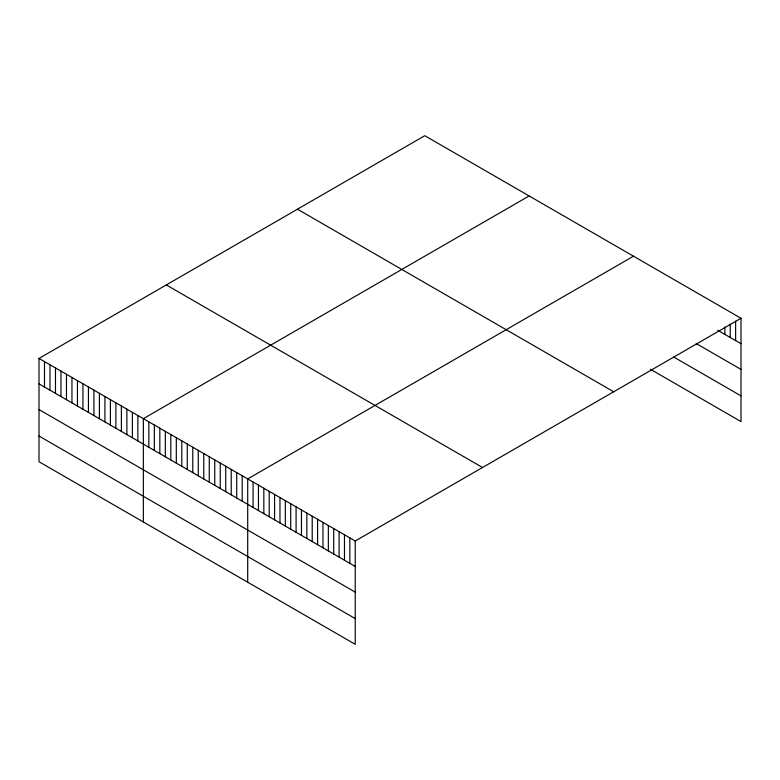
<?xml version="1.0" encoding="UTF-8"?>
<svg xmlns="http://www.w3.org/2000/svg" width="780" height="780" viewBox="0 0 780 780"><rect width="100%" height="100%" fill="white"/><g stroke="black" fill="none" stroke-linecap="round" stroke-linejoin="round"><path stroke-width="1.17" d="M741 318.269L355.222 540.998L355.222 644.3L39 461.731L39 358.43L424.778 135.701L741 318.269L741 421.57L650.51 369.32M529.133 195.946L143.354 418.675L143.354 521.976M633.487 256.201L247.708 478.93L247.708 582.221M717.707 330.252L741 343.697M696.199 343.531L741 369.398M673.803 357.074L741 395.869M297.473 209.206L613.694 391.774M166.306 284.934L482.527 467.503M39 358.43L355.222 540.998M39 383.857L355.222 566.426M39 409.558L355.222 592.127M39 436.03L355.222 618.599M735.628 321.223L735.628 340.597M730.246 324.168L730.246 337.496M724.874 327.122L724.874 334.386M349.849 537.898L349.849 563.326M344.468 534.788L344.468 560.216M339.095 531.687L339.095 557.115M333.713 528.587L333.713 554.014M328.341 525.476L328.341 550.904M322.969 522.376L322.969 547.804M317.587 519.275L317.587 544.703M312.215 516.165L312.215 541.603M306.842 513.065L306.842 538.492M301.46 509.964L301.46 535.392M296.088 506.863L296.088 532.292M290.716 503.753L290.716 529.181M285.334 500.653L285.334 526.081M279.962 497.552L279.962 522.98M274.579 494.442L274.579 519.87M269.207 491.341L269.207 516.769M263.835 488.241L263.835 513.669M258.453 485.131L258.453 510.559M253.081 482.03L253.081 507.458M242.209 475.751L242.209 501.179M236.72 472.582L236.72 498.01M231.231 469.414L231.231 494.842M225.732 466.245L225.732 491.673M220.243 463.066L220.243 488.504M214.753 459.898L214.753 485.326M209.264 456.729L209.264 482.157M203.765 453.56L203.765 478.988M198.276 450.392L198.276 475.819M192.787 447.213L192.787 472.641M187.288 444.044L187.288 469.472M181.798 440.875L181.798 466.303M176.309 437.707L176.309 463.135M170.81 434.528L170.81 459.956M165.321 431.36L165.321 456.787M159.832 428.191L159.832 453.619M154.333 425.022L154.333 450.45M148.844 421.853L148.844 447.281M137.865 415.506L137.865 440.934M132.366 412.337L132.366 437.765M126.877 409.168L126.877 434.596M121.388 405.99L121.388 431.418M115.888 402.821L115.888 428.249M110.399 399.652L110.399 425.081M104.91 396.484L104.91 421.912M99.411 393.315L99.411 418.743M93.922 390.136L93.922 415.565M88.433 386.968L88.433 412.396M82.933 383.799L82.933 409.227M77.444 380.63L77.444 406.058M71.955 377.452L71.955 402.88M66.466 374.283L66.466 399.711M60.967 371.114L60.967 396.542M55.477 367.945L55.477 393.373M49.988 364.777L49.988 390.205M44.489 361.598L44.489 387.026"/></g></svg>
